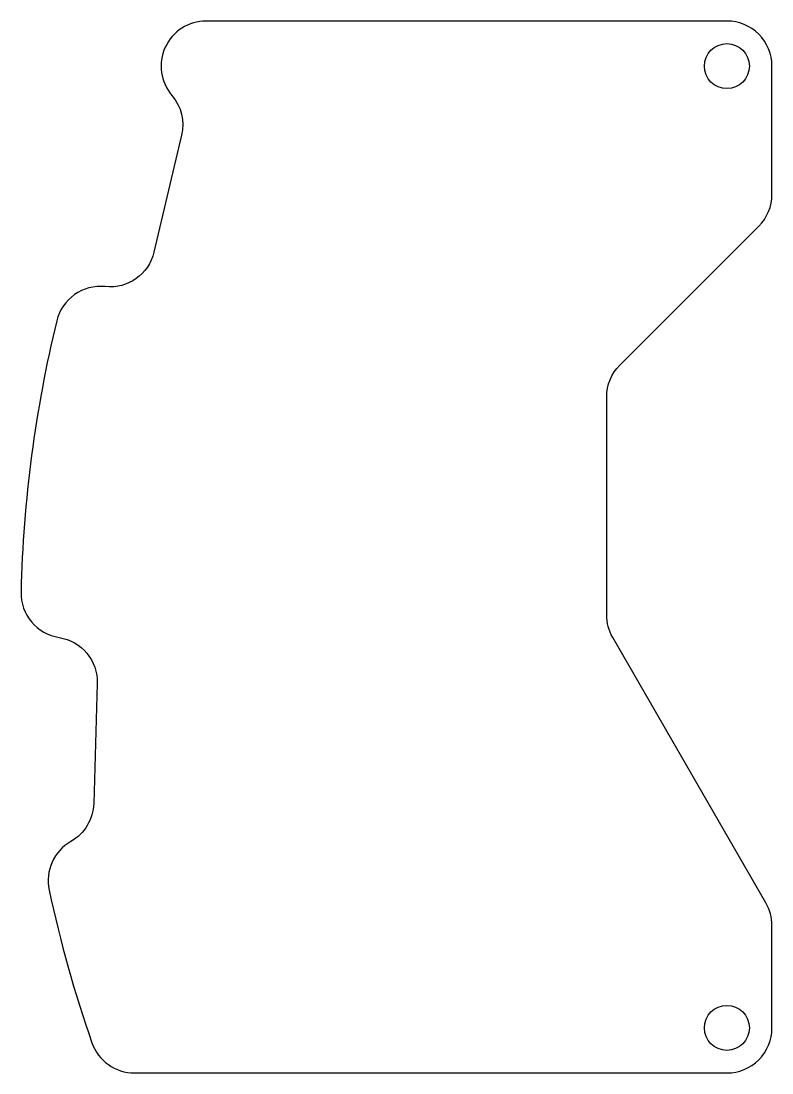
# Model space of a CAD drawing. Header units: millimetres. Extents: x -85 to -35, y -30 to 40.
import ezdxf

# ---------------------------------------------------------------- set-up
doc = ezdxf.new("R2010")
doc.units = ezdxf.units.MM
doc.layers.get('0').update_dxf_attribs({"linetype": 'CONTINUOUS'})

msp = doc.modelspace()

# ---------------------------------------------------------------- linework, layer by layer
msp.add_lwpolyline([(-72.653, 40, 0.640954), (-74.93, 35.046, -0.239785), (-74.287, 32.402), (-76.128, 24.617, -0.377897), (-79.367, 22.325, 0.376209), (-82.602, 20.049, 0.05366), (-84.976, 2.013, 0.376209), (-82.441, -1.022, -0.377897), (-79.906, -4.075), (-80.142, -12.071, -0.261835), (-81.658, -14.591, 0.327302), (-83.109, -17.828, 0.031064), (-80.26, -27.988, 0.319024), (-77.427, -30), (-38, -30, 0.414214), (-35, -27), (-35, -20.182, 0.131652), (-35.402, -18.682), (-45.598, -1.022, -0.131652), (-46, 0.478), (-46, 14.983, -0.198912), (-45.121, 17.104), (-35.879, 26.347, 0.198912), (-35, 28.468), (-35, 37, 0.414214), (-38, 40)], format="xyb", close=True)
for centre in [(-38, 37), (-38, -27)]:
    msp.add_circle(centre, 1.5)

doc.saveas('drawing.dxf')
